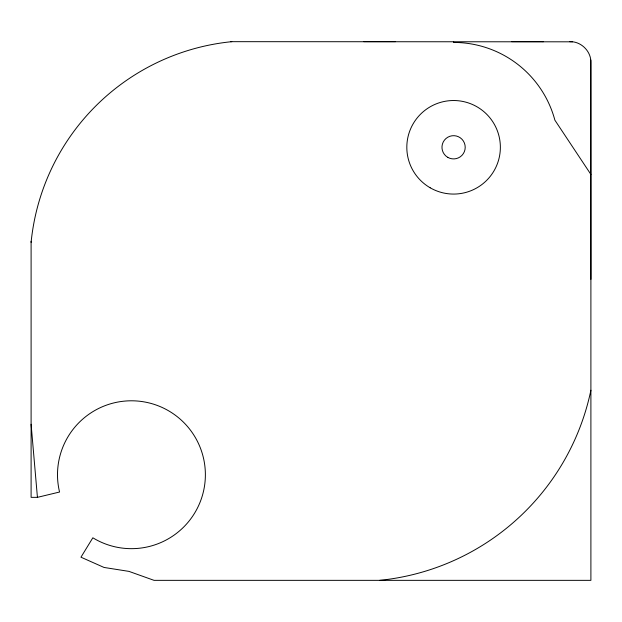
<?xml version="1.0" encoding="UTF-8"?>
<svg xmlns="http://www.w3.org/2000/svg" width="622" height="622" viewBox="0 0 622 622"><rect width="100%" height="100%" fill="white"/><g stroke="black" fill="none" stroke-linecap="round" stroke-linejoin="round"><path stroke-width="0.93" d="M31.1 241.313L31.1 497.351L37.429 497.351L59.556 492.025A73.932 73.932 0 0 1 133.333 400.817A73.932 73.932 0 0 1 202.344 495.687A73.932 73.932 0 0 1 92.841 537.789L80.961 557.195L104.029 567.451L128.964 571.385L154.062 580.349L590.9 580.349L590.9 62.799C591.343 51.439 581.135 41.231 569.775 41.674M542.827 41.658L543.371 41.658L511.681 41.651M230.505 41.674L572.551 41.814M363.808 41.651L395.499 41.658M590.9 174.44L554.878 120.155A104.861 104.861 0 0 0 453.593 42.436L453.593 41.674M31.1 424.251L37.429 497.351M590.76 60.023L590.9 279.325M590.9 390.227A240.481 240.481 0 0 1 379.653 580.349M31.1 242.355A223.943 223.943 0 0 1 231.781 41.674M430.206 187.805A46.774 46.774 0 0 0 500.368 147.297A46.774 46.774 0 0 0 430.206 106.79A46.774 46.774 0 0 0 430.206 187.805M447.778 157.358A11.616 11.616 0 0 0 465.209 147.297A11.616 11.616 0 0 0 447.778 137.237A11.616 11.616 0 0 0 447.778 157.358"/></g></svg>
